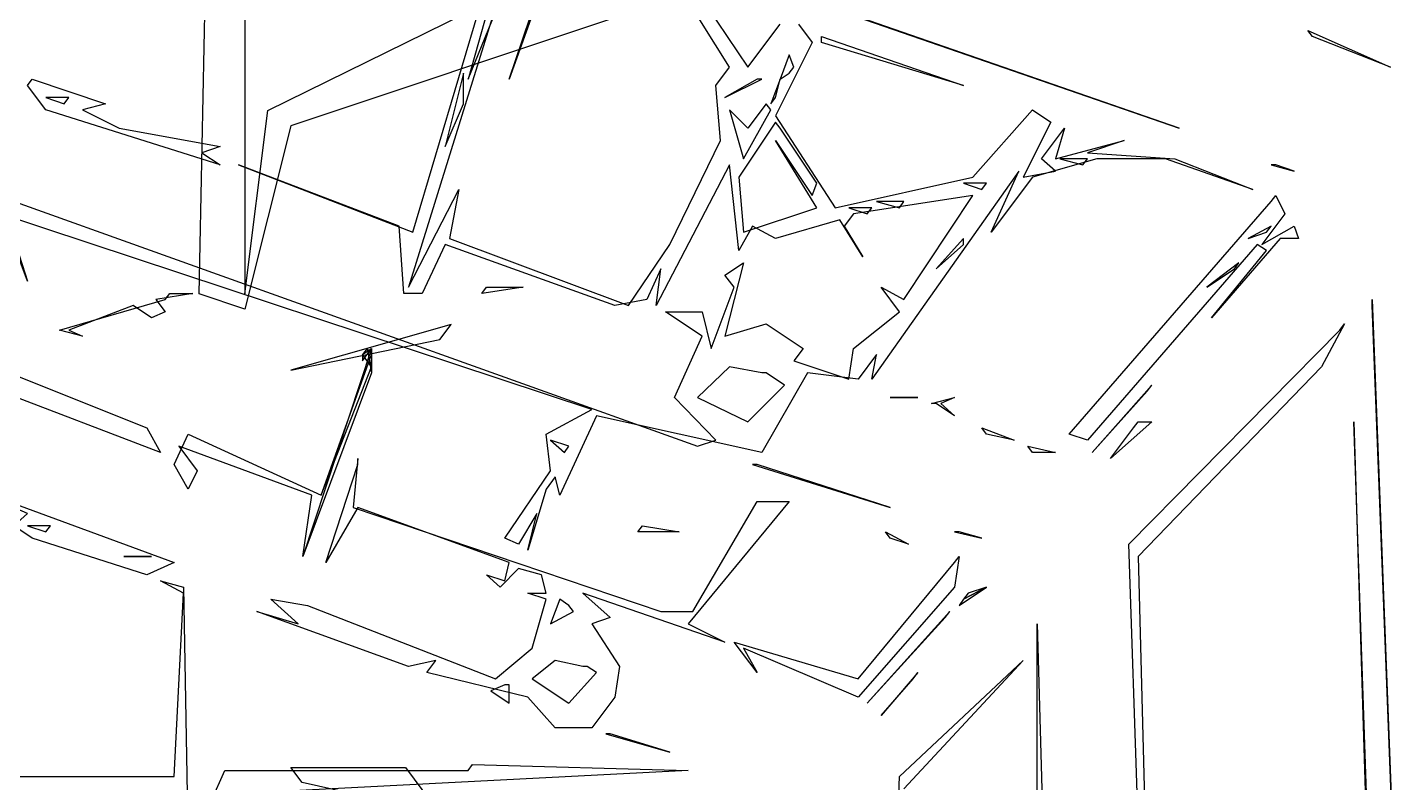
# Model space of a CAD drawing. Extents: x 10 to 24926, y 26 to 24942.
# Drawn here: x 5537 to 8442, y 6211 to 7819 of the extents above; entities that cross this region are included whole.
import ezdxf

# ---------------------------------------------------------------- set-up
doc = ezdxf.new("R2010")
doc.units = 0

msp = doc.modelspace()

# ---------------------------------------------------------------- linework, layer by layer
for p, q in [((5902.224, 7251.7684, 7089.1727), (6097.3389, 16487.2043, 3394.9983)), ((5999.7814, 9040.3211, 6373.7516), (5999.7814, 7251.7684, 7089.1727)), ((5126.9531, 8593.75, 562.5), (7988.2812, 7604.1667, 958.3333)), ((7988.2812, 7604.1667, 958.3333), (5136.7188, 8593.75, 562.5)), ((6582.0312, 8020.8333, 791.6667), (6347.6562, 7265.625, 1093.75)), ((6660.1562, 7981.7708, 807.2917), (6562.5, 7708.3333, 916.6667)), ((6562.5, 7708.3333, 916.6667), (6650.3906, 7968.75, 812.5)), ((6533.2031, 7916.6667, 833.3333), (6474.6094, 7708.3333, 916.6667)), ((6357.4219, 7382.8125, 1046.875), (6503.9062, 7877.6042, 848.9583)), ((7031.25, 7734.375, 906.25), (6933.5938, 7890.625, 843.75)), ((6048.5602, 7641.998, 6933.0808), (6511.9579, 7869.632, 6842.0272)), ((6474.6094, 7708.3333, 916.6667), (6533.2031, 7851.5625, 859.375)), ((6982.4219, 7864.5833, 854.1667), (7070.3125, 7734.375, 906.25)), ((6780.2408, 7837.1129, 6855.0348), (6097.3389, 7609.4789, 6946.0884)), ((7070.3125, 7734.375, 906.25), (7138.6719, 7825.5208, 869.7917)), ((7177.7344, 7825.5208, 869.7917), (7207.0312, 7786.4583, 885.4167)), ((7226.5625, 7799.4792, 880.2083), (7529.2969, 7695.3125, 921.875)), ((7226.5625, 7786.4583, 885.4167), (7226.5625, 7799.4792, 880.2083)), ((8261.7188, 7812.5, 875), (8437.5, 7734.375, 906.25)), ((8271.4844, 7799.4792, 880.2083), (8261.7188, 7812.5, 875)), ((8437.5, 7734.375, 906.25), (8271.4844, 7799.4792, 880.2083)), ((7207.0312, 7786.4583, 885.4167), (7128.9062, 7630.2083, 947.9167)), ((7158.2031, 7760.4167, 895.8333), (7138.6719, 7708.3333, 916.6667)), ((7167.9688, 7734.375, 906.25), (7158.2031, 7760.4167, 895.8333)), ((7529.2969, 7695.3125, 921.875), (7226.5625, 7786.4583, 885.4167)), ((7001.9531, 7695.3125, 921.875), (7031.25, 7734.375, 906.25)), ((7158.2031, 7721.3542, 911.4583), (7167.9688, 7734.375, 906.25)), ((5537.1094, 7695.3125, 921.875), (5546.875, 7708.3333, 916.6667)), ((5546.875, 7708.3333, 916.6667), (5703.125, 7656.25, 937.5)), ((6464.8438, 7721.3542, 911.4583), (6425.7812, 7565.1042, 973.9583)), ((6464.8438, 7669.2708, 932.2917), (6464.8438, 7721.3542, 911.4583)), ((7089.8438, 7708.3333, 916.6667), (7021.4844, 7669.2708, 932.2917)), ((7021.4844, 7669.2708, 932.2917), (7099.6094, 7708.3333, 916.6667)), ((7099.6094, 7708.3333, 916.6667), (7089.8438, 7708.3333, 916.6667)), ((7138.6719, 7708.3333, 916.6667), (7119.1406, 7656.25, 937.5)), ((7128.9062, 7669.2708, 932.2917), (7138.6719, 7708.3333, 916.6667)), ((7138.6719, 7708.3333, 916.6667), (7158.2031, 7721.3542, 911.4583)), ((5576.1719, 7643.2292, 942.7083), (5537.1094, 7695.3125, 921.875)), ((7011.7188, 7578.125, 968.75), (7001.9531, 7695.3125, 921.875)), ((5625, 7669.2708, 932.2917), (5576.1719, 7669.2708, 932.2917)), ((5576.1719, 7669.2708, 932.2917), (5615.2344, 7656.25, 937.5)), ((5947.2656, 7526.0417, 989.5833), (5576.1719, 7643.2292, 942.7083)), ((5615.2344, 7656.25, 937.5), (5625, 7669.2708, 932.2917)), ((5703.125, 7656.25, 937.5), (5654.2969, 7643.2292, 942.7083)), ((5654.2969, 7643.2292, 942.7083), (5732.4219, 7604.1667, 958.3333)), ((5999.7814, 7251.7684, 7089.1727), (6048.5602, 7641.998, 6933.0808)), ((6425.7812, 7565.1042, 973.9583), (6464.8438, 7656.25, 937.5)), ((6464.8438, 7656.25, 937.5), (6464.8438, 7669.2708, 932.2917)), ((7070.3125, 7604.1667, 958.3333), (7031.25, 7643.2292, 942.7083)), ((7031.25, 7643.2292, 942.7083), (7060.5469, 7539.0625, 984.375)), ((7060.5469, 7539.0625, 984.375), (7119.1406, 7643.2292, 942.7083)), ((7109.375, 7656.25, 937.5), (7070.3125, 7604.1667, 958.3333)), ((7119.1406, 7643.2292, 942.7083), (7109.375, 7656.25, 937.5)), ((7119.1406, 7656.25, 937.5), (7128.9062, 7669.2708, 932.2917)), ((7548.8281, 7500, 1000), (7675.7812, 7643.2292, 942.7083)), ((7675.7812, 7643.2292, 942.7083), (7714.8438, 7617.1875, 953.125)), ((7128.9062, 7617.1875, 953.125), (7050.7812, 7500, 1000)), ((7128.9062, 7630.2083, 947.9167), (7255.8594, 7434.8958, 1026.0417)), ((7138.6719, 7604.1667, 958.3333), (7128.9062, 7617.1875, 953.125)), ((7714.8438, 7617.1875, 953.125), (7656.25, 7500, 1000)), ((5732.4219, 7604.1667, 958.3333), (5947.2656, 7565.1042, 973.9583)), ((6097.3389, 7609.4789, 6946.0884), (5999.7814, 7219.2492, 7102.1803)), ((7216.7969, 7486.9792, 1005.2083), (7138.6719, 7604.1667, 958.3333)), ((7695.3125, 7539.0625, 984.375), (7744.1406, 7604.1667, 958.3333)), ((7744.1406, 7604.1667, 958.3333), (7724.6094, 7539.0625, 984.375)), ((5146.4844, 7578.125, 968.75), (6962.8906, 6927.0833, 1229.1667)), ((5947.2656, 7565.1042, 973.9583), (5908.2031, 7552.0833, 979.1667)), ((6904.2969, 7356.7708, 1057.2917), (7011.7188, 7578.125, 968.75)), ((7216.7969, 7434.8958, 1026.0417), (7128.9062, 7578.125, 968.75)), ((7128.9062, 7578.125, 968.75), (7207.0312, 7460.9375, 1015.625)), ((7724.6094, 7539.0625, 984.375), (7871.0938, 7578.125, 968.75)), ((7871.0938, 7578.125, 968.75), (7792.9688, 7552.0833, 979.1667)), ((5908.2031, 7552.0833, 979.1667), (5947.2656, 7526.0417, 989.5833)), ((6328.125, 7395.8333, 1041.6667), (5986.3281, 7526.0417, 989.5833)), ((5986.3281, 7526.0417, 989.5833), (6357.4219, 7382.8125, 1046.875)), ((7031.25, 7526.0417, 989.5833), (6875, 7226.5625, 1109.375)), ((7050.7812, 7343.75, 1062.5), (7031.25, 7526.0417, 989.5833)), ((7812.5, 7539.0625, 984.375), (7675.7812, 7500, 1000)), ((7724.6094, 7513.0208, 994.7917), (7695.3125, 7539.0625, 984.375)), ((7792.9688, 7539.0625, 984.375), (7734.375, 7539.0625, 984.375)), ((7734.375, 7539.0625, 984.375), (7783.2031, 7526.0417, 989.5833)), ((7783.2031, 7526.0417, 989.5833), (7792.9688, 7539.0625, 984.375)), ((7792.9688, 7552.0833, 979.1667), (7978.5156, 7539.0625, 984.375)), ((7958.9844, 7539.0625, 984.375), (7812.5, 7539.0625, 984.375)), ((8144.5312, 7473.9583, 1010.4167), (7958.9844, 7539.0625, 984.375)), ((7978.5156, 7539.0625, 984.375), (8144.5312, 7473.9583, 1010.4167)), ((8183.5938, 7526.0417, 989.5833), (8232.4219, 7513.0208, 994.7917)), ((8193.3594, 7526.0417, 989.5833), (8183.5938, 7526.0417, 989.5833)), ((8232.4219, 7513.0208, 994.7917), (8193.3594, 7526.0417, 989.5833)), ((7050.7812, 7500, 1000), (7060.5469, 7382.8125, 1046.875)), ((7255.8594, 7434.8958, 1026.0417), (7548.8281, 7500, 1000)), ((7646.4844, 7513.0208, 994.7917), (7333.9844, 7070.3125, 1171.875)), ((7587.8906, 7382.8125, 1046.875), (7646.4844, 7513.0208, 994.7917)), ((7675.7812, 7500, 1000), (7587.8906, 7382.8125, 1046.875)), ((7656.25, 7500, 1000), (7724.6094, 7513.0208, 994.7917)), ((6738.2812, 7005.2083, 1197.9167), (5322.2656, 7473.9583, 1010.4167)), ((6347.6562, 7265.625, 1093.75), (6455.0781, 7473.9583, 1010.4167)), ((6455.0781, 7473.9583, 1010.4167), (6435.5469, 7369.7917, 1052.0833)), ((7207.0312, 7460.9375, 1015.625), (7216.7969, 7486.9792, 1005.2083)), ((7578.125, 7486.9792, 1005.2083), (7529.2969, 7486.9792, 1005.2083)), ((7529.2969, 7486.9792, 1005.2083), (7568.3594, 7473.9583, 1010.4167)), ((7568.3594, 7473.9583, 1010.4167), (7578.125, 7486.9792, 1005.2083)), ((7548.8281, 7460.9375, 1015.625), (7294.9219, 7421.875, 1031.25)), ((7402.3438, 7447.9167, 1020.8333), (7343.75, 7447.9167, 1020.8333)), ((7343.75, 7447.9167, 1020.8333), (7392.5781, 7434.8958, 1026.0417)), ((7392.5781, 7434.8958, 1026.0417), (7402.3438, 7447.9167, 1020.8333)), ((7402.3438, 7239.5833, 1104.1667), (7548.8281, 7460.9375, 1015.625)), ((7753.9062, 6953.125, 1218.75), (8183.5938, 7447.9167, 1020.8333)), ((8183.5938, 7447.9167, 1020.8333), (8193.3594, 7460.9375, 1015.625)), ((8193.3594, 7460.9375, 1015.625), (8212.8906, 7421.875, 1031.25)), ((7060.5469, 7382.8125, 1046.875), (7216.7969, 7434.8958, 1026.0417)), ((7294.9219, 7421.875, 1031.25), (7275.3906, 7395.8333, 1041.6667)), ((7333.9844, 7434.8958, 1026.0417), (7285.1562, 7434.8958, 1026.0417)), ((7285.1562, 7434.8958, 1026.0417), (7324.2188, 7421.875, 1031.25)), ((7324.2188, 7421.875, 1031.25), (7333.9844, 7434.8958, 1026.0417)), ((8212.8906, 7421.875, 1031.25), (8164.0625, 7356.7708, 1057.2917)), ((6337.8906, 7252.6042, 1098.9583), (6328.125, 7395.8333, 1041.6667)), ((7080.0781, 7395.8333, 1041.6667), (7050.7812, 7343.75, 1062.5)), ((7128.9062, 7369.7917, 1052.0833), (7080.0781, 7395.8333, 1041.6667)), ((7265.625, 7408.8542, 1036.4583), (7128.9062, 7369.7917, 1052.0833)), ((7314.4531, 7330.7292, 1067.7083), (7265.625, 7408.8542, 1036.4583)), ((7275.3906, 7395.8333, 1041.6667), (7314.4531, 7330.7292, 1067.7083)), ((8183.5938, 7395.8333, 1041.6667), (8134.7656, 7369.7917, 1052.0833)), ((8134.7656, 7369.7917, 1052.0833), (8173.8281, 7382.8125, 1046.875)), ((8164.0625, 7356.7708, 1057.2917), (8232.4219, 7395.8333, 1041.6667)), ((8173.8281, 7382.8125, 1046.875), (8183.5938, 7395.8333, 1041.6667)), ((8232.4219, 7395.8333, 1041.6667), (8242.1875, 7369.7917, 1052.0833)), ((5507.8125, 7369.7917, 1052.0833), (5537.1094, 7278.6458, 1088.5417)), ((5537.1094, 7278.6458, 1088.5417), (5507.8125, 7356.7708, 1057.2917)), ((6425.7812, 7356.7708, 1057.2917), (6376.9531, 7252.6042, 1098.9583)), ((6787.1094, 7226.5625, 1109.375), (6425.7812, 7356.7708, 1057.2917)), ((6435.5469, 7369.7917, 1052.0833), (6816.4062, 7226.5625, 1109.375)), ((6816.4062, 7226.5625, 1109.375), (6904.2969, 7356.7708, 1057.2917)), ((7529.2969, 7369.7917, 1052.0833), (7470.7031, 7304.6875, 1078.125)), ((7470.7031, 7304.6875, 1078.125), (7529.2969, 7356.7708, 1057.2917)), ((7529.2969, 7356.7708, 1057.2917), (7529.2969, 7369.7917, 1052.0833)), ((8154.2969, 7356.7708, 1057.2917), (7792.9688, 6940.1042, 1223.9583)), ((8203.125, 7369.7917, 1052.0833), (8056.6406, 7200.5208, 1119.7917)), ((8173.8281, 7343.75, 1062.5), (8154.2969, 7356.7708, 1057.2917)), ((8242.1875, 7369.7917, 1052.0833), (8203.125, 7369.7917, 1052.0833)), ((8056.6406, 7200.5208, 1119.7917), (8173.8281, 7343.75, 1062.5)), ((6884.7656, 7304.6875, 1078.125), (6855.4688, 7239.5833, 1104.1667)), ((6875, 7226.5625, 1109.375), (6884.7656, 7304.6875, 1078.125)), ((7021.4844, 7291.6667, 1083.3333), (7060.5469, 7317.7083, 1072.9167)), ((7060.5469, 7317.7083, 1072.9167), (7021.4844, 7161.4583, 1135.4167)), ((8115.2344, 7317.7083, 1072.9167), (8046.875, 7265.625, 1093.75)), ((8046.875, 7265.625, 1093.75), (8105.4688, 7304.6875, 1078.125)), ((8105.4688, 7304.6875, 1078.125), (8115.2344, 7317.7083, 1072.9167)), ((6591.7969, 7265.625, 1093.75), (6503.9062, 7252.6042, 1098.9583)), ((6503.9062, 7252.6042, 1098.9583), (6513.6719, 7265.625, 1093.75)), ((6513.6719, 7265.625, 1093.75), (6591.7969, 7265.625, 1093.75)), ((6992.1875, 7135.4167, 1145.8333), (7041.0156, 7265.625, 1093.75)), ((7041.0156, 7265.625, 1093.75), (7021.4844, 7291.6667, 1083.3333)), ((7392.5781, 7213.5417, 1114.5833), (7353.5156, 7265.625, 1093.75)), ((7353.5156, 7265.625, 1093.75), (7402.3438, 7239.5833, 1104.1667)), ((5605.4688, 7174.4792, 1130.2083), (5830.0781, 7239.5833, 1104.1667)), ((5888.6719, 7252.6042, 1098.9583), (5810.5469, 7239.5833, 1104.1667)), ((5810.5469, 7239.5833, 1104.1667), (5830.0781, 7213.5417, 1114.5833)), ((5830.0781, 7239.5833, 1104.1667), (5839.8438, 7252.6042, 1098.9583)), ((5839.8438, 7252.6042, 1098.9583), (5888.6719, 7252.6042, 1098.9583)), ((5999.7814, 7219.2492, 7102.1803), (5902.224, 7251.7684, 7089.1727)), ((6376.9531, 7252.6042, 1098.9583), (6337.8906, 7252.6042, 1098.9583)), ((6855.4688, 7239.5833, 1104.1667), (6787.1094, 7226.5625, 1109.375)), ((8398.4375, 7239.5833, 1104.1667), (8496.0938, 4713.5417, 2114.5833)), ((8398.4375, 7226.5625, 1109.375), (8398.4375, 7239.5833, 1104.1667)), ((5761.7188, 7226.5625, 1109.375), (5625, 7174.4792, 1130.2083)), ((5800.7812, 7200.5208, 1119.7917), (5761.7188, 7226.5625, 1109.375)), ((5830.0781, 7213.5417, 1114.5833), (5800.7812, 7200.5208, 1119.7917)), ((6972.6562, 7161.4583, 1135.4167), (6894.5312, 7213.5417, 1114.5833)), ((6894.5312, 7213.5417, 1114.5833), (6972.6562, 7213.5417, 1114.5833)), ((6972.6562, 7213.5417, 1114.5833), (6992.1875, 7135.4167, 1145.8333)), ((7294.9219, 7135.4167, 1145.8333), (7392.5781, 7213.5417, 1114.5833)), ((8496.0938, 4713.5417, 2114.5833), (8398.4375, 7226.5625, 1109.375)), ((6438.7898, 7186.7301, 7115.188), (6097.3389, 7089.1727, 7154.2109)), ((6414.4005, 7154.2109, 7128.1956), (6438.7898, 7186.7301, 7115.188)), ((7021.4844, 7161.4583, 1135.4167), (7109.375, 7187.5, 1125)), ((7109.375, 7187.5, 1125), (7187.5, 7135.4167, 1145.8333)), ((8339.8438, 7187.5, 1125), (8291.0156, 7096.3542, 1161.4583)), ((8330.0781, 7174.4792, 1130.2083), (8339.8438, 7187.5, 1125)), ((5654.2969, 7161.4583, 1135.4167), (5605.4688, 7174.4792, 1130.2083)), ((5625, 7174.4792, 1130.2083), (5654.2969, 7161.4583, 1135.4167)), ((6097.3389, 7089.1727, 7154.2109), (6414.4005, 7154.2109, 7128.1956)), ((6914.0625, 7031.25, 1187.5), (6972.6562, 7161.4583, 1135.4167)), ((7880.8594, 6718.75, 1312.5), (8330.0781, 7174.4792, 1130.2083)), ((6269.5312, 7135.4167, 1145.8333), (6123.0469, 6692.7083, 1322.9167)), ((6162.1094, 6822.9167, 1270.8333), (6269.5312, 7122.3958, 1151.0417)), ((6250, 7122.3958, 1151.0417), (6269.5312, 7135.4167, 1145.8333)), ((6259.7656, 7135.4167, 1145.8333), (6250, 7122.3958, 1151.0417)), ((6250, 7109.375, 1156.25), (6269.5312, 7135.4167, 1145.8333)), ((6269.5312, 7096.3542, 1161.4583), (6250, 7122.3958, 1151.0417)), ((6250, 7122.3958, 1151.0417), (6250, 7109.375, 1156.25)), ((6259.7656, 7135.4167, 1145.8333), (6269.5312, 7083.3333, 1166.6667)), ((6269.5312, 7122.3958, 1151.0417), (6259.7656, 7135.4167, 1145.8333)), ((6269.5312, 7096.3542, 1161.4583), (6259.7656, 7135.4167, 1145.8333)), ((6269.5312, 7135.4167, 1145.8333), (6269.5312, 7083.3333, 1166.6667)), ((7187.5, 7135.4167, 1145.8333), (7167.9688, 7109.375, 1156.25)), ((7285.1562, 7070.3125, 1171.875), (7294.9219, 7135.4167, 1145.8333)), ((7343.75, 7122.3958, 1151.0417), (7304.6875, 7070.3125, 1171.875)), ((7333.9844, 7070.3125, 1171.875), (7343.75, 7122.3958, 1151.0417)), ((6162.1094, 6822.9167, 1270.8333), (6269.5312, 7096.3542, 1161.4583)), ((6162.1094, 6822.9167, 1270.8333), (6269.5312, 7096.3542, 1161.4583)), ((7031.25, 7096.3542, 1161.4583), (6962.8906, 7031.25, 1187.5)), ((7099.6094, 7083.3333, 1166.6667), (7031.25, 7096.3542, 1161.4583)), ((7167.9688, 7109.375, 1156.25), (7285.1562, 7070.3125, 1171.875)), ((8291.0156, 7096.3542, 1161.4583), (7900.3906, 6692.7083, 1322.9167)), ((5498.0469, 7083.3333, 1166.6667), (5791.0156, 6966.1458, 1213.5417)), ((6269.5312, 7083.3333, 1166.6667), (6123.0469, 6692.7083, 1322.9167)), ((6269.5312, 7083.3333, 1166.6667), (6123.0469, 6692.7083, 1322.9167)), ((7197.2656, 7083.3333, 1166.6667), (7099.6094, 6914.0625, 1234.375)), ((7109.375, 7083.3333, 1166.6667), (7099.6094, 7083.3333, 1166.6667)), ((7148.4375, 7057.2917, 1177.0833), (7109.375, 7083.3333, 1166.6667)), ((7304.6875, 7070.3125, 1171.875), (7197.2656, 7083.3333, 1166.6667)), ((5820.3125, 6914.0625, 1234.375), (5478.5156, 7044.2708, 1182.2917)), ((7070.3125, 6979.1667, 1208.3333), (7148.4375, 7057.2917, 1177.0833)), ((7929.6875, 7057.2917, 1177.0833), (7802.7344, 6914.0625, 1234.375)), ((7802.7344, 6914.0625, 1234.375), (7919.9219, 7044.2708, 1182.2917)), ((7919.9219, 7044.2708, 1182.2917), (7929.6875, 7057.2917, 1177.0833)), ((6640.625, 6953.125, 1218.75), (6738.2812, 7005.2083, 1197.9167)), ((7001.9531, 6940.1042, 1223.9583), (6914.0625, 7031.25, 1187.5)), ((6962.8906, 7031.25, 1187.5), (7070.3125, 6979.1667, 1208.3333)), ((7373.0469, 7031.25, 1187.5), (7431.6406, 7031.25, 1187.5)), ((7382.8125, 7031.25, 1187.5), (7373.0469, 7031.25, 1187.5)), ((7431.6406, 7031.25, 1187.5), (7382.8125, 7031.25, 1187.5)), ((7460.9375, 7018.2292, 1192.7083), (7509.7656, 7031.25, 1187.5)), ((7470.7031, 7018.2292, 1192.7083), (7460.9375, 7018.2292, 1192.7083)), ((7509.7656, 6992.1875, 1203.125), (7470.7031, 7018.2292, 1192.7083)), ((7509.7656, 7031.25, 1187.5), (7480.4688, 7018.2292, 1192.7083)), ((7480.4688, 7018.2292, 1192.7083), (7509.7656, 6992.1875, 1203.125)), ((6748.0469, 6992.1875, 1203.125), (6669.9219, 6822.9167, 1270.8333)), ((7099.6094, 6914.0625, 1234.375), (6748.0469, 6992.1875, 1203.125)), ((7929.6875, 6979.1667, 1208.3333), (7841.7969, 6901.0417, 1239.5833)), ((7890.625, 6966.1458, 1213.5417), (7900.3906, 6979.1667, 1208.3333)), ((7900.3906, 6979.1667, 1208.3333), (7929.6875, 6979.1667, 1208.3333)), ((8417.9688, 5273.4375, 1890.625), (8359.375, 6979.1667, 1208.3333)), ((8359.375, 6979.1667, 1208.3333), (8417.9688, 5117.1875, 1953.125)), ((5791.0156, 6966.1458, 1213.5417), (5820.3125, 6914.0625, 1234.375)), ((5849.6094, 6888.0208, 1244.7917), (5878.9062, 6953.125, 1218.75)), ((5849.6094, 6888.0208, 1244.7917), (5878.9062, 6953.125, 1218.75)), ((5849.6094, 6888.0208, 1244.7917), (5878.9062, 6953.125, 1218.75)), ((5878.9062, 6953.125, 1218.75), (6162.1094, 6822.9167, 1270.8333)), ((5878.9062, 6953.125, 1218.75), (6162.1094, 6822.9167, 1270.8333)), ((5878.9062, 6953.125, 1218.75), (6162.1094, 6822.9167, 1270.8333)), ((6650.3906, 6875, 1250), (6640.625, 6953.125, 1218.75)), ((7568.3594, 6966.1458, 1213.5417), (7636.7188, 6940.1042, 1223.9583)), ((7578.125, 6953.125, 1218.75), (7568.3594, 6966.1458, 1213.5417)), ((7636.7188, 6940.1042, 1223.9583), (7578.125, 6953.125, 1218.75)), ((7792.9688, 6940.1042, 1223.9583), (7753.9062, 6953.125, 1218.75)), ((7841.7969, 6901.0417, 1239.5833), (7890.625, 6966.1458, 1213.5417)), ((6142.5781, 6822.9167, 1270.8333), (5859.375, 6927.0833, 1229.1667)), ((5859.375, 6927.0833, 1229.1667), (5898.4375, 6875, 1250)), ((6142.5781, 6822.9167, 1270.8333), (5859.375, 6927.0833, 1229.1667)), ((5859.375, 6927.0833, 1229.1667), (5898.4375, 6875, 1250)), ((6142.5781, 6822.9167, 1270.8333), (5859.375, 6927.0833, 1229.1667)), ((5859.375, 6927.0833, 1229.1667), (5898.4375, 6875, 1250)), ((6689.4531, 6927.0833, 1229.1667), (6650.3906, 6940.1042, 1223.9583)), ((6650.3906, 6940.1042, 1223.9583), (6679.6875, 6914.0625, 1234.375)), ((6679.6875, 6914.0625, 1234.375), (6689.4531, 6927.0833, 1229.1667)), ((6962.8906, 6927.0833, 1229.1667), (7001.9531, 6940.1042, 1223.9583)), ((7666.0156, 6927.0833, 1229.1667), (7724.6094, 6914.0625, 1234.375)), ((7675.7812, 6914.0625, 1234.375), (7666.0156, 6927.0833, 1229.1667)), ((5283.2031, 6888.0208, 1244.7917), (5849.6094, 6679.6875, 1328.125)), ((5878.9062, 6835.9375, 1265.625), (5849.6094, 6888.0208, 1244.7917)), ((5878.9062, 6835.9375, 1265.625), (5849.6094, 6888.0208, 1244.7917)), ((5878.9062, 6835.9375, 1265.625), (5849.6094, 6888.0208, 1244.7917)), ((6171.875, 6679.6875, 1328.125), (6240.2344, 6888.0208, 1244.7917)), ((6240.2344, 6901.0417, 1239.5833), (6230.4688, 6796.875, 1281.25)), ((6240.2344, 6888.0208, 1244.7917), (6240.2344, 6901.0417, 1239.5833)), ((7080.0781, 6888.0208, 1244.7917), (7373.0469, 6796.875, 1281.25)), ((7089.8438, 6888.0208, 1244.7917), (7080.0781, 6888.0208, 1244.7917)), ((7373.0469, 6796.875, 1281.25), (7089.8438, 6888.0208, 1244.7917)), ((7724.6094, 6914.0625, 1234.375), (7675.7812, 6914.0625, 1234.375)), ((5898.4375, 6875, 1250), (5878.9062, 6835.9375, 1265.625)), ((5898.4375, 6875, 1250), (5878.9062, 6835.9375, 1265.625)), ((5898.4375, 6875, 1250), (5878.9062, 6835.9375, 1265.625)), ((6552.7344, 6731.7708, 1307.2917), (6650.3906, 6875, 1250)), ((6660.1562, 6861.9792, 1255.2083), (6640.625, 6835.9375, 1265.625)), ((6669.9219, 6822.9167, 1270.8333), (6660.1562, 6861.9792, 1255.2083)), ((6640.625, 6835.9375, 1265.625), (6601.5625, 6705.7292, 1317.7083)), ((5537.1094, 6783.8542, 1286.4583), (5478.5156, 6809.8958, 1276.0417)), ((6123.0469, 6692.7083, 1322.9167), (6142.5781, 6822.9167, 1270.8333)), ((6123.0469, 6692.7083, 1322.9167), (6142.5781, 6822.9167, 1270.8333)), ((6123.0469, 6692.7083, 1322.9167), (6142.5781, 6822.9167, 1270.8333)), ((7158.2031, 6809.8958, 1276.0417), (6943.3594, 6549.4792, 1380.2083)), ((6953.125, 6575.5208, 1369.7917), (7089.8438, 6809.8958, 1276.0417)), ((7089.8438, 6809.8958, 1276.0417), (7158.2031, 6809.8958, 1276.0417)), ((5507.8125, 6757.8125, 1296.875), (5537.1094, 6783.8542, 1286.4583)), ((6240.2344, 6796.875, 1281.25), (6171.875, 6679.6875, 1328.125)), ((6230.4688, 6796.875, 1281.25), (6884.7656, 6575.5208, 1369.7917)), ((6562.5, 6679.6875, 1328.125), (6240.2344, 6796.875, 1281.25)), ((6621.0938, 6783.8542, 1286.4583), (6582.0312, 6718.75, 1312.5)), ((6601.5625, 6705.7292, 1317.7083), (6621.0938, 6783.8542, 1286.4583)), ((5546.875, 6731.7708, 1307.2917), (5507.8125, 6757.8125, 1296.875)), ((5585.9375, 6757.8125, 1296.875), (5537.1094, 6757.8125, 1296.875)), ((5537.1094, 6757.8125, 1296.875), (5576.1719, 6744.7917, 1302.0833)), ((5576.1719, 6744.7917, 1302.0833), (5585.9375, 6757.8125, 1296.875)), ((6835.9375, 6744.7917, 1302.0833), (6845.7031, 6757.8125, 1296.875)), ((6923.8281, 6744.7917, 1302.0833), (6835.9375, 6744.7917, 1302.0833)), ((6845.7031, 6757.8125, 1296.875), (6923.8281, 6744.7917, 1302.0833)), ((7363.2812, 6744.7917, 1302.0833), (7412.1094, 6718.75, 1312.5)), ((7373.0469, 6731.7708, 1307.2917), (7363.2812, 6744.7917, 1302.0833)), ((7509.7656, 6744.7917, 1302.0833), (7568.3594, 6731.7708, 1307.2917)), ((7519.5312, 6744.7917, 1302.0833), (7509.7656, 6744.7917, 1302.0833)), ((7568.3594, 6731.7708, 1307.2917), (7519.5312, 6744.7917, 1302.0833)), ((5791.0156, 6653.6458, 1338.5417), (5546.875, 6731.7708, 1307.2917)), ((6582.0312, 6718.75, 1312.5), (6552.7344, 6731.7708, 1307.2917)), ((7412.1094, 6718.75, 1312.5), (7373.0469, 6731.7708, 1307.2917)), ((7929.6875, 5286.4583, 1885.4167), (7880.8594, 6718.75, 1312.5)), ((5791.0156, 6692.7083, 1322.9167), (5742.1875, 6692.7083, 1322.9167)), ((5742.1875, 6692.7083, 1322.9167), (5800.7812, 6692.7083, 1322.9167)), ((5800.7812, 6692.7083, 1322.9167), (5791.0156, 6692.7083, 1322.9167)), ((7519.5312, 6692.7083, 1322.9167), (7509.7656, 6627.6042, 1348.9583)), ((7509.7656, 6679.6875, 1328.125), (7519.5312, 6692.7083, 1322.9167)), ((7900.3906, 6692.7083, 1322.9167), (7939.4531, 5247.3958, 1901.0417)), ((5849.6094, 6679.6875, 1328.125), (5791.0156, 6653.6458, 1338.5417)), ((6582.0312, 6666.6667, 1333.3333), (6542.9688, 6627.6042, 1348.9583)), ((6552.7344, 6640.625, 1343.75), (6562.5, 6679.6875, 1328.125)), ((6630.8594, 6653.6458, 1338.5417), (6582.0312, 6666.6667, 1333.3333)), ((7304.6875, 6432.2917, 1427.0833), (7509.7656, 6679.6875, 1328.125)), ((5869.1406, 6614.5833, 1354.1667), (5820.3125, 6640.625, 1343.75)), ((5820.3125, 6640.625, 1343.75), (5869.1406, 6627.6042, 1348.9583)), ((5869.1406, 6627.6042, 1348.9583), (5898.4375, 4908.8542, 2036.4583)), ((6542.9688, 6627.6042, 1348.9583), (6513.6719, 6653.6458, 1338.5417)), ((6513.6719, 6653.6458, 1338.5417), (6552.7344, 6640.625, 1343.75)), ((6640.625, 6614.5833, 1354.1667), (6630.8594, 6653.6458, 1338.5417)), ((7509.7656, 6627.6042, 1348.9583), (7304.6875, 6393.2292, 1442.7083)), ((7519.5312, 6588.5417, 1364.5833), (7578.125, 6627.6042, 1348.9583)), ((7529.2969, 6601.5625, 1359.375), (7578.125, 6627.6042, 1348.9583)), ((7578.125, 6627.6042, 1348.9583), (7529.2969, 6601.5625, 1359.375)), ((7578.125, 6627.6042, 1348.9583), (7539.0625, 6614.5833, 1354.1667)), ((5849.6094, 6223.9583, 1510.4167), (5869.1406, 6614.5833, 1354.1667)), ((6113.2812, 6549.4792, 1380.2083), (6054.6875, 6601.5625, 1359.375)), ((6054.6875, 6601.5625, 1359.375), (6132.8125, 6588.5417, 1364.5833)), ((6640.625, 6601.5625, 1359.375), (6601.5625, 6614.5833, 1354.1667)), ((6601.5625, 6614.5833, 1354.1667), (6640.625, 6614.5833, 1354.1667)), ((6611.3281, 6497.3958, 1401.0417), (6640.625, 6601.5625, 1359.375)), ((6669.9219, 6601.5625, 1359.375), (6650.3906, 6549.4792, 1380.2083)), ((6689.4531, 6588.5417, 1364.5833), (6669.9219, 6601.5625, 1359.375)), ((7021.4844, 6510.4167, 1395.8333), (6718.75, 6614.5833, 1354.1667)), ((6718.75, 6614.5833, 1354.1667), (6777.3438, 6562.5, 1375)), ((7529.2969, 6601.5625, 1359.375), (7519.5312, 6588.5417, 1364.5833)), ((7539.0625, 6614.5833, 1354.1667), (7529.2969, 6601.5625, 1359.375)), ((6347.6562, 6458.3333, 1416.6667), (6025.3906, 6575.5208, 1369.7917)), ((6025.3906, 6575.5208, 1369.7917), (6113.2812, 6549.4792, 1380.2083)), ((6132.8125, 6588.5417, 1364.5833), (6533.2031, 6432.2917, 1427.0833)), ((6650.3906, 6549.4792, 1380.2083), (6699.2188, 6575.5208, 1369.7917)), ((6699.2188, 6575.5208, 1369.7917), (6689.4531, 6588.5417, 1364.5833)), ((6884.7656, 6575.5208, 1369.7917), (6953.125, 6575.5208, 1369.7917)), ((7500, 6575.5208, 1369.7917), (7324.2188, 6380.2083, 1447.9167)), ((7490.2344, 6562.5, 1375), (7500, 6575.5208, 1369.7917)), ((6777.3438, 6562.5, 1375), (6738.2812, 6549.4792, 1380.2083)), ((6738.2812, 6549.4792, 1380.2083), (6796.875, 6458.3333, 1416.6667)), ((6943.3594, 6549.4792, 1380.2083), (7021.4844, 6510.4167, 1395.8333)), ((7324.2188, 6380.2083, 1447.9167), (7490.2344, 6562.5, 1375)), ((7685.5469, 6549.4792, 1380.2083), (7744.1406, 4479.1667, 2208.3333)), ((7685.5469, 6536.4583, 1385.4167), (7685.5469, 6549.4792, 1380.2083)), ((7089.8438, 6445.3125, 1421.875), (7041.0156, 6510.4167, 1395.8333)), ((7041.0156, 6510.4167, 1395.8333), (7304.6875, 6432.2917, 1427.0833)), ((7685.5469, 6041.6667, 1583.3333), (7685.5469, 6536.4583, 1385.4167)), ((6533.2031, 6432.2917, 1427.0833), (6611.3281, 6497.3958, 1401.0417)), ((7304.6875, 6393.2292, 1442.7083), (7060.5469, 6497.3958, 1401.0417)), ((7060.5469, 6497.3958, 1401.0417), (7089.8438, 6445.3125, 1421.875)), ((6406.25, 6471.3542, 1411.4583), (6347.6562, 6458.3333, 1416.6667)), ((6386.7188, 6445.3125, 1421.875), (6406.25, 6471.3542, 1411.4583)), ((6660.1562, 6471.3542, 1411.4583), (6611.3281, 6432.2917, 1427.0833)), ((6718.75, 6458.3333, 1416.6667), (6660.1562, 6471.3542, 1411.4583)), ((6728.5156, 6458.3333, 1416.6667), (6718.75, 6458.3333, 1416.6667)), ((6748.0469, 6445.3125, 1421.875), (6728.5156, 6458.3333, 1416.6667)), ((6796.875, 6458.3333, 1416.6667), (6787.1094, 6393.2292, 1442.7083)), ((7392.5781, 6223.9583, 1510.4167), (7656.25, 6471.3542, 1411.4583)), ((7656.25, 6471.3542, 1411.4583), (7402.3438, 6197.9167, 1520.8333)), ((6601.5625, 6393.2292, 1442.7083), (6386.7188, 6445.3125, 1421.875)), ((6611.3281, 6432.2917, 1427.0833), (6689.4531, 6380.2083, 1447.9167)), ((6689.4531, 6380.2083, 1447.9167), (6748.0469, 6445.3125, 1421.875)), ((7431.6406, 6445.3125, 1421.875), (7353.5156, 6354.1667, 1458.3333)), ((7353.5156, 6354.1667, 1458.3333), (7421.875, 6432.2917, 1427.0833)), ((7421.875, 6432.2917, 1427.0833), (7431.6406, 6445.3125, 1421.875)), ((6552.7344, 6419.2708, 1432.2917), (6523.4375, 6406.25, 1437.5)), ((6523.4375, 6406.25, 1437.5), (6562.5, 6380.2083, 1447.9167)), ((6562.5, 6419.2708, 1432.2917), (6552.7344, 6419.2708, 1432.2917)), ((6562.5, 6380.2083, 1447.9167), (6562.5, 6419.2708, 1432.2917)), ((6660.1562, 6328.125, 1468.75), (6601.5625, 6393.2292, 1442.7083)), ((6787.1094, 6393.2292, 1442.7083), (6738.2812, 6328.125, 1468.75)), ((6738.2812, 6328.125, 1468.75), (6660.1562, 6328.125, 1468.75)), ((6767.5781, 6315.1042, 1473.9583), (6904.2969, 6276.0417, 1489.5833)), ((6777.3438, 6315.1042, 1473.9583), (6767.5781, 6315.1042, 1473.9583)), ((6904.2969, 6276.0417, 1489.5833), (6777.3438, 6315.1042, 1473.9583)), ((6474.6094, 6236.9792, 1505.2083), (6484.375, 6250, 1500)), ((6484.375, 6250, 1500), (6943.3594, 6236.9792, 1505.2083)), ((4267.5781, 6223.9583, 1510.4167), (5849.6094, 6223.9583, 1510.4167)), ((5927.7344, 6171.875, 1531.25), (5957.0312, 6236.9792, 1505.2083)), ((6943.3594, 6236.9792, 1505.2083), (5937.5, 6184.8958, 1526.0417)), ((5957.0312, 6236.9792, 1505.2083), (6474.6094, 6236.9792, 1505.2083)), ((6097.3389, 6243.675, 7492.41), (6341.2324, 6243.675, 7492.41)), ((6121.7282, 6211.1559, 7505.4177), (6097.3389, 6243.675, 7492.41)), ((6341.2324, 6243.675, 7492.41), (6414.4005, 6146.1176, 7531.433)), ((7382.8125, 5924.4792, 1630.2083), (7392.5781, 6223.9583, 1510.4167)), ((6414.4005, 6146.1176, 7531.433), (6121.7282, 6211.1559, 7505.4177))]:
    msp.add_line(p, q)

doc.saveas('drawing.dxf')
